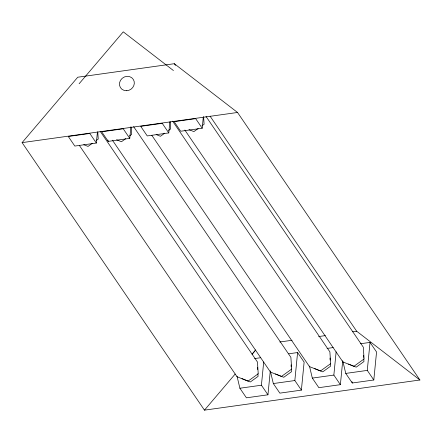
<?xml version="1.0" encoding="UTF-8"?>
<svg xmlns="http://www.w3.org/2000/svg" width="442" height="442" viewBox="0 0 442 442"><rect width="100%" height="100%" fill="white"/><g stroke="black" fill="none" stroke-linecap="round" stroke-linejoin="round"><path stroke-width="0.66" d="M96.339 143.048L89.809 133.467L68.283 136.479L74.814 146.064L96.339 143.048L97.411 132.125M129.771 138.368L123.241 128.788L101.715 131.804L108.246 141.385L129.771 138.368L130.909 126.766M168.772 132.909L162.242 123.329L140.716 126.346L147.247 135.926L168.772 132.909L169.844 121.986M202.204 128.235L195.673 118.649L174.148 121.666L180.679 131.246L202.204 128.235L203.342 116.627M237.023 376.214L239.89 388.231L246.426 397.817L267.951 394.8L261.421 385.22L263.697 362.009M267.951 394.8L270.294 370.91M270.454 371.534L273.322 383.557L279.852 393.137L301.383 390.126L294.847 380.54L297.593 352.55L288.742 353.793M301.383 390.126L304.124 362.136L297.593 352.55M309.455 366.075L312.323 378.098L318.853 387.678L340.384 384.667L333.854 375.081L336.13 351.871M340.384 384.667L342.727 360.771M342.882 361.396L345.754 373.418L352.285 382.999L373.81 379.987L367.28 370.402L370.026 342.412L360.49 343.749M373.81 379.987L376.556 351.998L370.026 342.412M252.172 354.164L255.697 349.981L252.089 354.164M22.1 142.628L77.742 77.217L174.314 63.703L237.536 112.472L419.9 379.998L204.464 410.154L22.1 142.628L237.536 112.472M79.118 83.748L123.268 31.846L173.435 70.549M204.464 410.154L235.172 374.048M92.328 143.318L88.03 146.418L83.759 144.711M96.085 140.611L98.235 139.059L97.759 131.876M125.76 138.639L121.462 141.738L116.578 139.788M129.517 135.932L131.666 134.379L131.191 127.197M164.761 133.18L160.463 136.28L156.192 134.572M168.518 130.473L170.667 128.92L170.192 121.738M198.193 128.506L193.894 131.6L189.01 129.65M201.95 125.793L204.099 124.241L203.624 117.064M279.825 341.986L292.068 340.274M318.588 336.561L325.389 335.605M352.594 331.798L356.677 331.229L419.9 379.998M254.631 358.567L260.758 357.705M327.063 348.429L333.191 347.572M239.89 388.231L261.421 385.22M273.322 383.557L294.847 380.54M312.323 378.098L333.854 375.081M345.754 373.418L367.28 370.402M348.462 364.059L356.202 367.153L363.948 361.567L363.766 358.827M314.433 368.501L322.771 371.832L330.517 366.247L330.334 363.506M275.432 373.96L283.77 377.291L291.516 371.705L291.333 368.965M242.001 378.639L250.338 381.971L258.084 376.385L257.901 373.639M174.314 63.703L175.48 65.416M210.088 116.18L356.677 331.229M206.038 116.478L363.313 347.208L364.092 358.959L353.887 366.319L342.904 361.926L184.85 130.059M172.607 121.158L329.881 351.887L330.666 363.639L320.461 370.998L309.472 366.606L151.805 135.307M133.606 126.616L290.88 357.346L291.665 369.098L281.46 376.457L270.471 372.065L112.417 140.197M100.174 131.296L257.454 362.026L258.233 373.777L248.028 381.137L237.039 376.744L79.378 145.446M351.965 381.661L352.285 382.999M107.925 140.048L108.246 141.385M363.539 355.396L363.672 357.451M329.97 358.014L330.108 360.075M291.063 364.843L291.195 366.904M257.493 367.468L257.631 369.523M126.771 90.726A7.641 7.006 -34.3 0 0 133.374 79.51A7.641 7.006 -34.3 0 0 120.484 80.35A7.641 7.006 -34.3 0 0 126.771 90.726"/></g></svg>
